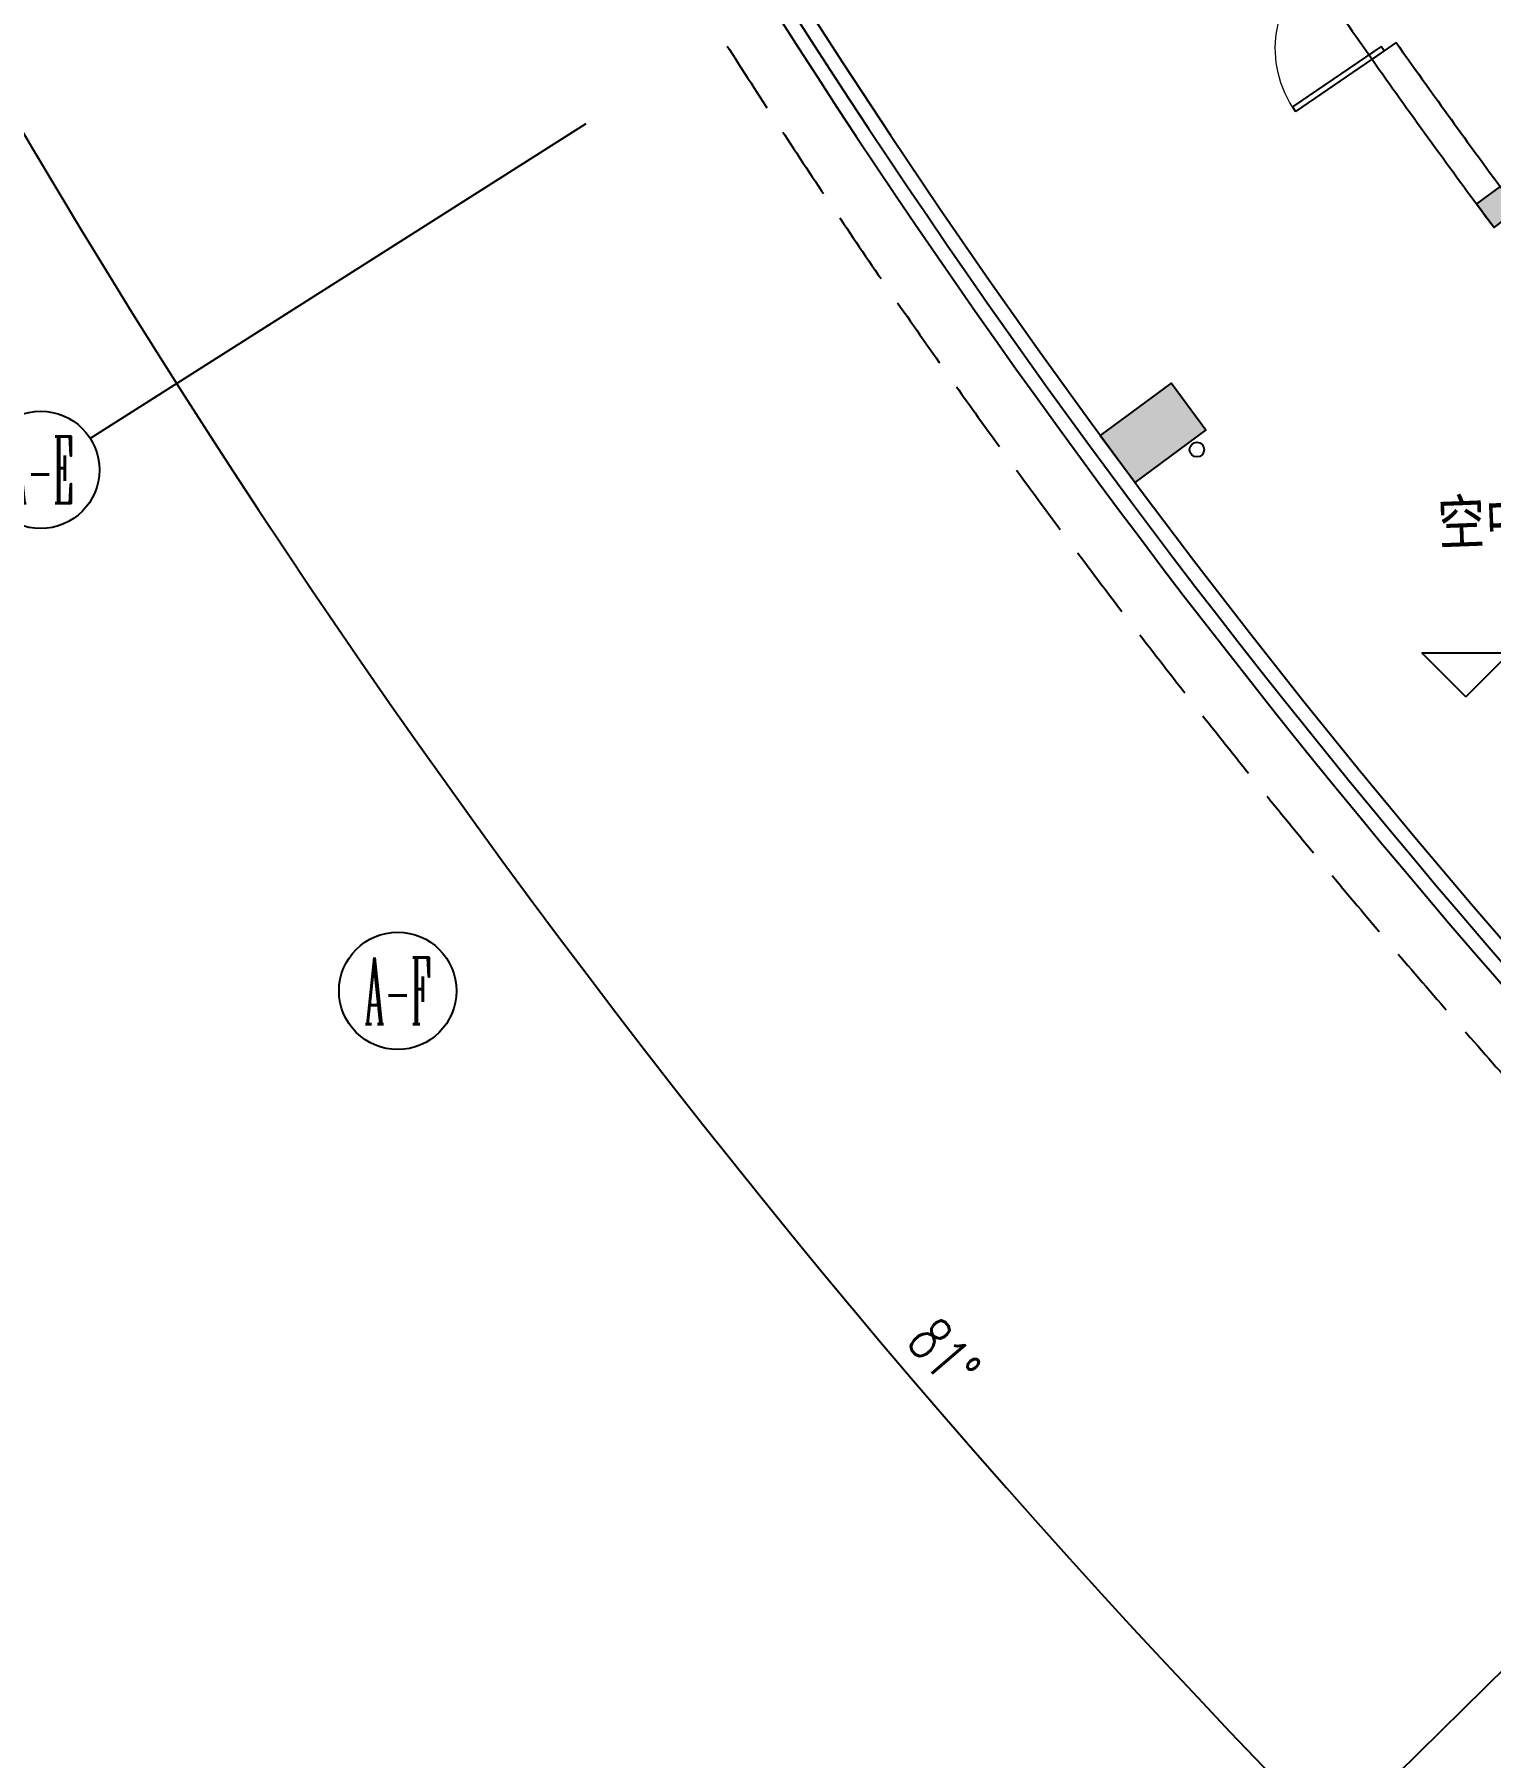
# Model space of a CAD drawing. Extents: x 13680 to 1640314, y -473492 to 65390.
# Drawn here: x 1422564 to 1432487, y -428889 to -417148 of the extents above; entities that cross this region are included whole.
import ezdxf
from ezdxf.enums import TextEntityAlignment as Align

# ---------------------------------------------------------------- set-up
doc = ezdxf.new("R2010")
doc.units = 0
doc.header["$LTSCALE"] = 1000
doc.header["$MEASUREMENT"] = 0
doc.linetypes.add('DASH', pattern=[0.35, 0.25, -0.1])
for name, color, linetype in [('AXIS', 1, 'Continuous'), ('AXIS_TEXT', 7, 'Continuous'), ('COLUMN', 255, 'Continuous'), ('DIM_ELEV', 3, 'Continuous'), ('HATCH', 8, 'Continuous'), ('LINE', 123, 'Continuous'), ('PUB_HATCH', 8, 'Continuous'), ('PUB_TEXT', 7, 'Continuous'), ('VPIPE-雨水', 4, 'DASH'), ('WALL', 255, 'Continuous'), ('WINDOW', 2, 'Continuous')]:
    doc.layers.add(name, color=color, linetype=linetype)
doc.styles.add('_HZTXT', font='txt.shx', dxfattribs={"width": 0.8, "bigfont": 'HZTXT.shx'})
doc.styles.add('_TCH_AXIS', font='COMPLEX', dxfattribs={"bigfont": 'GBCBIG'})
doc.styles.add('_TCH_DIM_T3', font='SIMPLEX', dxfattribs={"width": 0.705882, "bigfont": 'GBCBIG'})
doc.styles.add('宋体', font='', dxfattribs={"width": 0.8})
doc.styles.get('宋体').set_extended_font_data('SimSun')
doc.linetypes.add('FENCELINE1', pattern='A,0.25,-0.1,[133,ltypeshp.shx,S=0.1,R=0,X=-0.1,Y=0],-0.1,1', length=1.45)
doc.dimstyles.new('_TCH_ARROW&&100', dxfattribs={"dimtxt": 297.5, "dimasz": 200, "dimexe": 250, "dimexo": 300, "dimgap": 126.25, "dimtad": 1, "dimdec": 0, "dimzin": 0, "dimdsep": 46, "dimtxsty": '_TCH_DIM_T3', "dimcen": 0.09, "dimclrt": 7, "dimazin": 2, "dimtfac": 1, "dimtdec": 0, "dimtix": 1, "dimtmove": 2, "dimatfit": 3, "dimfxl": 1, "dimtolj": 1, "dimtzin": 0, "dimarcsym": 0})

# ---------------------------------------------------------------- blocks, each defined once
blk = doc.blocks.new('yg')
at = {"layer": 'VPIPE-雨水', "linetype": 'Continuous'}
blk.add_circle((397873, 266724), 50, dxfattribs=at)
blk = doc.blocks.new('*D358')
at = {"layer": 'AXIS', "color": 0, "lineweight": -2, "transparency": 16777216}
for p, q in [((1497471, -403645), (1494221, -403645)), ((1545386, -459746), (1544877, -462956))]:
    blk.add_line(p, q, dxfattribs=at)
blk.add_arc((1554271, -403645), 59800, 180.19165, 260.80826, dxfattribs=at)
at = {"layer": 'AXIS', "color": 0, "transparency": 16777216}
for points in [[(1494438, -403845), (1494505, -403845), (1494471, -403645)], [(1544724, -462645), (1544714, -462710), (1544916, -462709)]]:
    blk.add_solid(points, dxfattribs=at)
at = {"layer": 'Defpoints', "color": 0, "transparency": 16777216}
for p in [(1497771, -403645), (1554271, -403645), (1500989, -430794), (1545433, -459450)]:
    blk.add_point(p, dxfattribs=at)
at = {"layer": 'AXIS', "color": 7, "transparency": 16777216, "insert": (1509008, -442304), "char_height": 297.5, "attachment_point": 5, "rotation": 310.5, "style": '_TCH_DIM_T3'}
blk.add_mtext('\\A1;81°', dxfattribs=at)
blk = doc.blocks.new('$DorLib2D$00000002')
for p, q in [((-0.5, 0), (-0.5, 0.4875)), ((-0.475, 0.4875), (-0.5, 0.4875)), ((-0.475, 0), (-0.475, 0.4875)), ((0.475, 0), (0.475, 0.4875)), ((0.475, 0.4875), (0.5, 0.4875)), ((0.5, 0), (0.5, 0.4875)), ((-0.5, 0), (-0.475, 0)), ((0.5, 0), (0.475, 0))]:
    blk.add_line(p, q)
at = {"lineweight": 13}
for centre, start, end in [((-0.4875, 0), 0, 88.53072), ((0.4875, 0), 91.46928, 180)]:
    blk.add_arc(centre, 0.4875, start, end, dxfattribs=at)
blk = doc.blocks.new('_FZHK')
blk.add_lwpolyline([(-0.5, -0.5), (0.5, -0.5), (0.5, 0.5), (-0.5, 0.5)], close=True)
blk = doc.blocks.new('4FX')
at = {"layer": 'PUB_HATCH', "linetype": 'ByBlock'}
for points in [[(1512798.5, -434345.6), (1512637.6, -434464.4), (1512750.4, -434617.1, 0.0000491), (1512756.5, -434625.3), (1512917.3, -434506.5)], [(1510555.3, -435685.8), (1510073, -436042, 0.0018248), (1510310.6, -436363.8), (1510793, -436007.5)]]:
    blk.add_hatch(color=256, dxfattribs=at).paths.add_polyline_path(points)
at = {"layer": 'AXIS'}
for p, q in [((1506566.8, -433919.5), (1503189.5, -436062.8)), ((1514007.2, -443281.8), (1511156.7, -446088))]:
    blk.add_line(p, q, dxfattribs=at)
for centre in [(1502851.7, -436277.2), (1505284.8, -439827.3)]:
    blk.add_circle(centre, 400, dxfattribs=at)
at = {"layer": 'DIM_ELEV'}
for p, q in [((1512564.1, -437823.9), (1512264.1, -437523.9)), ((1512264.1, -437523.9), (1513751.1, -437523.9)), ((1512564.1, -437823.9), (1512864.1, -437523.9))]:
    blk.add_line(p, q, dxfattribs=at)
at = {"layer": 'LINE', "color": 8, "linetype": 'DASH', "ltscale": 2}
blk.add_arc((1554271.3, -403645.3), 55400, 179.17262, 261.82632, dxfattribs=at)
at = {"layer": 'WALL'}
blk.add_line((1512090.3, -433366.1), (1511925.2, -433478.9), dxfattribs=at)
for radius, start, end in [(51600, 215.16857, 216.51072), (51800, 215.16536, 216.62143), (51800, 216.62143, 216.68795)]:
    blk.add_arc((1554271.3, -403645.3), radius, start, end, dxfattribs=at)
at = {"layer": 'WINDOW'}
for centre, radius, start, end in [((1554271.3, -403645.3), 54800, 179.79091, 261.20908), ((1554271.3, -403645.3), 51800, 213.50616, 215.16536), ((1554261.2, -403655.3), 54985.9, 212.5011, 228.49685)]:
    blk.add_arc(centre, radius, start, end, dxfattribs=at)
at = {"layer": 'WINDOW', "linetype": 'FENCELINE1', "ltscale": 0.5}
blk.add_arc((1554261.2, -403655.2), 54885.9, 212.50129, 228.49666, dxfattribs=at)
at = {"layer": 'COLUMN', "linetype": 'ByBlock', "xscale": 199.9999999999777, "yscale": 199.9999999999777, "zscale": 199.9999999999777, "rotation": 306.4499785940051}
blk.add_blockref('_FZHK', (1512777.4, -434485.5), dxfattribs=at)
at = {"layer": 'COLUMN', "xscale": 399.9999999999085, "yscale": 600.0000000000948, "zscale": 600.0000000000948, "rotation": 306.4499785940101}
blk.add_blockref('_FZHK', (1510432.8, -436024.9), dxfattribs=at)
at = {"layer": 'HATCH'}
blk.add_blockref('yg', (1112858.5, -702863.5), dxfattribs=at)
at = {"layer": 'WINDOW', "xscale": 1500, "yscale": -1500, "zscale": 1500, "rotation": 304.3357578951261}
blk.add_blockref('$DorLib2D$00000002', (1511584.7, -432803.2), dxfattribs=at)
at = {"layer": 'AXIS_TEXT', "style": '_TCH_AXIS', "width": 0.333333}
for s, p, p2 in [('A-E', (1502625.5, -436503.4), (1503078, -436503.4)), ('A-F', (1505058.5, -440053.5), (1505511.1, -440053.5))]:
    blk.add_text(s, height=452.55, dxfattribs=at).set_placement(p, p2, align=Align.FIT)
at = {"layer": 'PUB_TEXT', "linetype": 'ByBlock', "style": '宋体', "width": 0.8}
blk.add_text('空中花园', height=296.2, rotation=2.1906, dxfattribs=at).set_placement((1512378, -436786.5))
at = {"layer": 'WALL', "color": 2, "style": '_HZTXT', "width": 0.8, "flags": 8}
blk.add_attdef('北', text='', height=500, rotation=8, dxfattribs=at).set_placement((1496404.1, -399276.5), align=Align.MIDDLE)
at = {"layer": 'AXIS'}
dim = blk.add_angular_dim_3p(base=(1500989.1, -430793.9), center=(1554271.3, -403645.3), p1=(1497771.3, -403645.3), p2=(1545432.6, -459449.7), dimstyle='_TCH_ARROW&&100', dxfattribs=at)
dim.commit()
dim.dimension.update_dxf_attribs({"geometry": '*D358', "text_midpoint": (1509008.1, -442303.7)})

msp = doc.modelspace()

# ---------------------------------------------------------------- block references
msp.add_blockref('4FX', (-80245.639, 16162.546))

doc.saveas('drawing.dxf')
